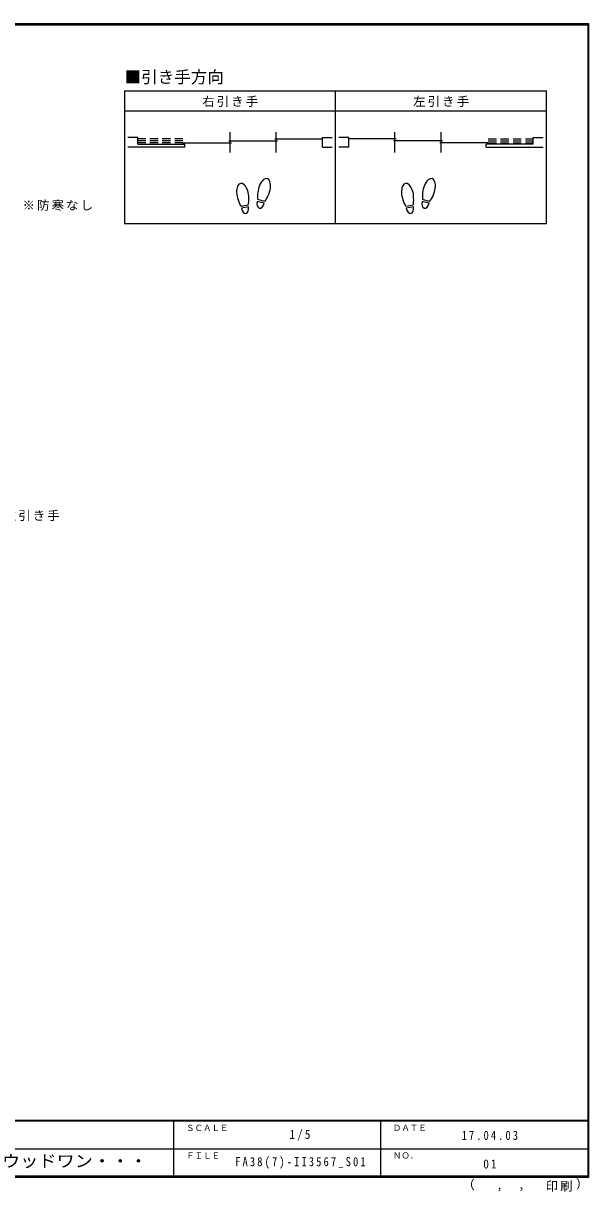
# Model space of a CAD drawing. Units: millimetres, scale not verified. Extents: x -973 to 977, y -718 to 696.
# Drawn here: x 293 to 977, y -718 to 696 of the extents above; entities that cross this region are included whole.
import ezdxf
from ezdxf.enums import TextEntityAlignment as Align

# ---------------------------------------------------------------- set-up
doc = ezdxf.new("R2010")
doc.units = ezdxf.units.MM
doc.header["$LTSCALE"] = 5
doc.linetypes.add('DASHED2', pattern=[3, 2, -1])
for name, color, linetype in [('0-8_戸当り', 3, 'Continuous'), ('0-A_文字', 7, 'Continuous'), ('F-1_枠', 6, 'Continuous'), ('F-A_文字', 7, 'Continuous')]:
    doc.layers.add(name, color=color, linetype=linetype)
doc.styles.add('ＭＳ ゴシック', font='')
doc.styles.get('ＭＳ ゴシック').set_extended_font_data('MS Gothic')

msp = doc.modelspace()

# ---------------------------------------------------------------- linework, layer by layer
at = {"layer": '0-8_戸当り', "color": 2}
for p, q in [((431.73, 557.829), (419.73, 557.829)), ((431.73, 549.629), (431.73, 557.829)), ((486.291, 551.429), (544.852, 551.429)), ((541.652, 553.829), (600.614, 553.829)), ((597.414, 556.229), (654.775, 556.229)), ((654.775, 557.829), (666.775, 557.829)), ((654.775, 546.029), (654.775, 557.829)), ((686.775, 557.829), (674.775, 557.829)), ((686.775, 546.029), (686.775, 557.829)), ((744.136, 556.229), (686.775, 556.229)), ((799.897, 553.829), (740.936, 553.829)), ((855.258, 551.429), (796.697, 551.429)), ((909.82, 557.829), (921.82, 557.829)), ((909.82, 549.629), (909.82, 557.829)), ((488.691, 546.029), (419.73, 546.029)), ((431.73, 549.629), (488.691, 549.629)), ((488.691, 546.029), (488.691, 549.629)), ((654.775, 546.029), (666.775, 546.029)), ((686.775, 546.029), (674.775, 546.029)), ((909.82, 549.629), (852.858, 549.629)), ((852.858, 546.029), (852.858, 549.629)), ((852.858, 546.029), (921.82, 546.029))]:
    msp.add_line(p, q, dxfattribs=at)
at = {"layer": '0-8_戸当り', "linetype": 'DASHED2'}
for p, q in [((486.291, 556.229), (431.73, 556.229)), ((486.291, 553.829), (431.73, 553.829)), ((486.291, 551.429), (431.73, 551.429)), ((855.258, 556.229), (909.82, 556.229)), ((855.258, 553.829), (909.82, 553.829)), ((855.258, 551.429), (909.82, 551.429))]:
    msp.add_line(p, q, dxfattribs=at)
at = {"layer": '0-8_戸当り'}
for p, q in [((543.252, 539.429), (543.252, 564.229)), ((599.014, 539.429), (599.014, 564.229)), ((742.536, 539.429), (742.536, 564.229)), ((798.297, 539.429), (798.297, 564.229)), ((585.169, 480.235), (576.688, 482.507)), ((784.453, 480.235), (775.972, 482.507)), ((565.158, 475.878), (556.512, 474.353)), ((565.523, 473.81), (556.876, 472.285)), ((584.626, 478.206), (576.145, 480.478)), ((764.442, 475.878), (755.795, 474.353)), ((764.806, 473.81), (756.16, 472.285)), ((783.909, 478.206), (775.428, 480.478))]:
    msp.add_line(p, q, dxfattribs=at)
for centre, major_axis, ratio, start_param, end_param in [((584.414, 494.378), (3.644, 13.601), 0.5, 4.34059143, 8.22577918), ((783.698, 494.378), (3.644, 13.601), 0.5, 4.34059143, 8.22577918), ((558.496, 488.377), (-2.445, 13.867), 0.5, 4.34059143, 8.22577918), ((757.78, 488.377), (-2.445, 13.867), 0.5, 4.34059143, 8.22577918), ((558.566, 487.981), (-2.963, 16.802), 0.4, 1.85063327, 2.44287679), ((558.566, 487.981), (-2.963, 16.802), 0.4, 3.84030852, 4.43255203), ((584.31, 493.989), (4.416, 16.48), 0.4, 1.85063327, 2.44287679), ((584.31, 493.989), (4.416, 16.48), 0.4, 3.84030852, 4.43255203), ((757.85, 487.981), (-2.963, 16.802), 0.4, 1.85063327, 2.44287679), ((757.85, 487.981), (-2.963, 16.802), 0.4, 3.84030852, 4.43255203), ((783.593, 493.989), (4.416, 16.48), 0.4, 1.85063327, 2.44287679), ((783.593, 493.989), (4.416, 16.48), 0.4, 3.84030852, 4.43255203), ((561.2, 473.047), (-1.27, 7.205), 0.6, 1.57079633, 4.71238898), ((580.385, 479.342), (1.894, 7.067), 0.6, 1.57079633, 4.71238898), ((760.483, 473.047), (-1.27, 7.205), 0.6, 1.57079633, 4.71238898), ((779.669, 479.342), (1.894, 7.067), 0.6, 1.57079633, 4.71238898)]:
    msp.add_ellipse(centre, major_axis=major_axis, ratio=ratio, start_param=start_param, end_param=end_param, dxfattribs=at)
at = {"layer": '0-A_文字', "color": 3}
for p, q in [((415.73, 614.167), (415.73, 453.167)), ((415.73, 614.167), (925.82, 614.167)), ((670.775, 453.167), (670.775, 614.167)), ((925.82, 453.167), (925.82, 614.167)), ((415.73, 590.167), (925.82, 590.167)), ((925.82, 453.167), (415.73, 453.167))]:
    msp.add_line(p, q, dxfattribs=at)
at = {"layer": 'F-1_枠'}
for p, q in [((-973.347, 695.833), (976.653, 695.833)), ((-973.347, 695), (976.653, 695)), ((-973.347, 694.167), (976.653, 694.167)), ((975.82, 695.833), (975.82, -700.833)), ((976.653, 695.833), (976.653, -700.833)), ((976.653, -631.667), (-973.347, -631.667)), ((976.653, -632.5), (-973.347, -632.5)), ((474.986, -632.5), (474.986, -699.167)), ((724.986, -632.5), (724.986, -699.167)), ((1.653, -665.833), (974.986, -665.834)), ((976.653, -699.167), (-973.347, -699.167)), ((976.653, -700), (-973.347, -700)), ((976.653, -700.833), (-973.347, -700.833))]:
    msp.add_line(p, q, dxfattribs=at)

# ---------------------------------------------------------------- texts
at = {"layer": '0-A_文字', "style": 'ＭＳ ゴシック'}
msp.add_text('■引き手方向', height=14.66, dxfattribs=at).set_placement((415.73, 619.167), align=Align.BOTTOM_LEFT)
at = {"layer": '0-A_文字', "char_height": 11, "attachment_point": 7, "style": 'ＭＳ ゴシック'}
for s, insert in [('\\T1.17;右引き手', (509.502, 594.667)), ('\\T1.17;左引き手', (764.547, 594.667)), ('\\T1.17;※防寒なし', (292.322, 469.077)), ('\\T1.17;※図示：左引き手', (199.428, 93.577))]:
    msp.add_mtext(s, dxfattribs=dict(at, insert=insert))
at = {"layer": 'F-A_文字', "style": 'ＭＳ ゴシック'}
for s, height, p in [('ＳＣＡＬＥ', 7.331, (489.986, -646.667)), ('ＤＡＴＥ', 7.331, (739.986, -646.667)), ('ＦＩＬＥ', 7.331, (489.986, -680)), ('ＮＯ．', 7.331, (739.986, -680.001)), ('（', 11, (823.992, -718.052)), ('）', 11, (961.387, -717.355)), (',', 11, (865.199, -718.052)), (',', 11, (891.686, -717.588))]:
    msp.add_text(s, height=height, dxfattribs=at).set_placement(p, align=Align.BOTTOM_LEFT)
at = {"layer": 'F-A_文字', "style": 'ＭＳ ゴシック', "width": 1.1}
msp.add_text('ウッドワン・・・', height=14.66, dxfattribs=at).set_placement((267.486, -692.5), align=Align.BOTTOM_LEFT)
at = {"layer": 'F-A_文字', "char_height": 11, "attachment_point": 7, "style": 'ＭＳ ゴシック'}
for s, insert in [('\\T1.38;\\W0.9;1/5', (614.986, -656.667)), ('\\T1.39;\\W0.85;17.04.03', (823.111, -655.417)), ('\\T1.4;\\W0.85;FA38(7)-II3567_S01', (549.361, -690.001)), ('\\T1.36;\\W0.9;01', (849.361, -690.001)), ('\\T1.17;印刷', (924.678, -717.82))]:
    msp.add_mtext(s, dxfattribs=dict(at, insert=insert))

doc.saveas('drawing.dxf')
